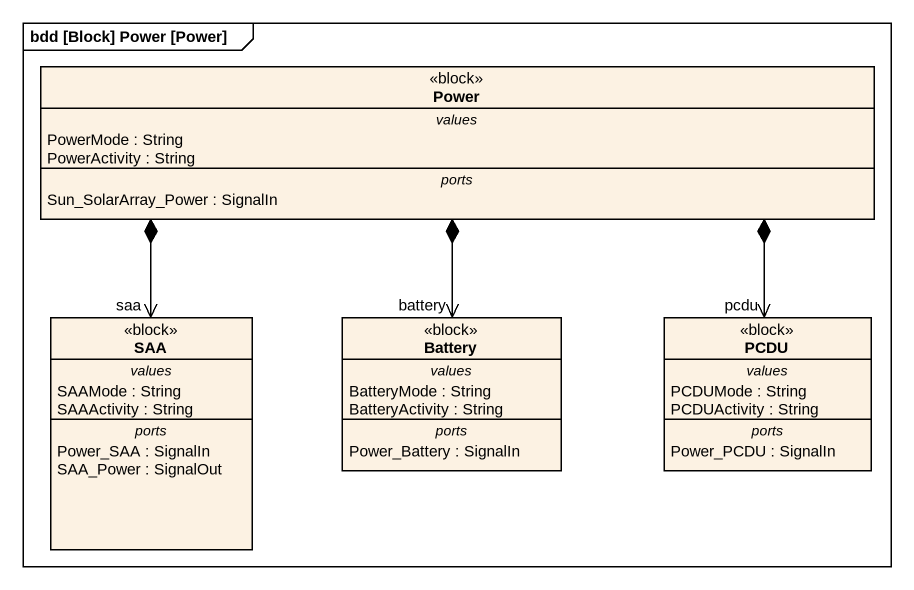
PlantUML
@startuml
mainframe bdd [Block] Power [Power]
hide circle
hide empty members
class Power <<block>> {
  -- values --
  PowerMode : String
  PowerActivity : String
  -- ports --
  Sun_SolarArray_Power : SignalIn
}
class SAA <<block>> {
  -- values --
  SAAMode : String
  SAAActivity : String
  -- ports --
  Power_SAA : SignalIn
  SAA_Power : SignalOut
}
class Battery <<block>> {
  -- values --
  BatteryMode : String
  BatteryActivity : String
  -- ports --
  Power_Battery : SignalIn
}
class PCDU <<block>> {
  -- values --
  PCDUMode : String
  PCDUActivity : String
  -- ports --
  Power_PCDU : SignalIn
}
Power *--> "saa" SAA
Power *--> "battery" Battery
Power *--> "pcdu" PCDU
@enduml
